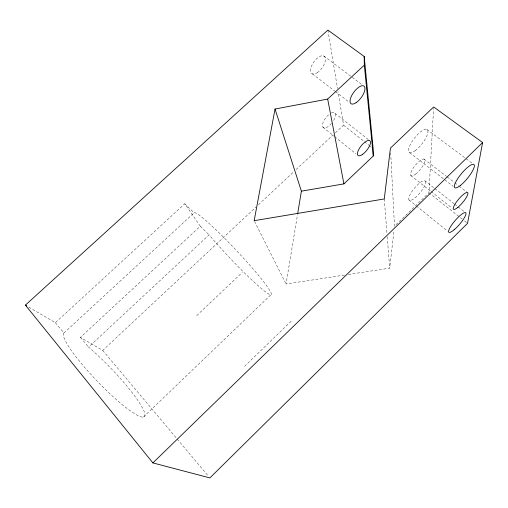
<?xml version="1.0" encoding="UTF-8"?>
<svg xmlns="http://www.w3.org/2000/svg" width="508" height="508" viewBox="0 0 508 508"><rect width="100%" height="100%" fill="white"/><g stroke="black" fill="none" stroke-linecap="round" stroke-linejoin="round"><path stroke-width="0.38" stroke-dasharray="2.54 1.91" d="M390.684 152.832L394.494 226.238L428.936 192.786L433.578 108.541M348.399 274.472L389.7 268.154L394.049 230.118M344.5 275.069L286.055 284.004L297.523 214.579M244.577 366.37L291.535 320.827M143.516 416.985L271.513 294.221M196.704 315.589L242.297 272.39M28.804 307.118L55.372 322.688L184.766 203.746L200.273 226.225L80.448 337.382L102.711 350.431L256.127 206.934M258.445 204.768L293.757 171.736M296.075 169.57L333.127 134.918M335.445 132.753L343.548 125.171L338.03 91.656M55.372 322.688L63.894 333.064A57.975 9.417 46.1 0 0 104.94 388.988A57.975 9.417 46.1 0 0 144.069 411.309A57.975 9.417 46.1 0 0 88.563 347.135L209.086 234.855A56.286 4.953 46.7 0 0 267.316 293.122A56.286 4.953 46.7 0 0 243.586 258.235A56.286 4.953 46.7 0 0 194.107 212.839L184.766 203.746M63.894 333.064L194.107 212.839M426.936 129.445L472.421 163.417M323.761 55.982L361.747 84.461M423.99 159.067L446.589 176.473M447.218 176.955L454.127 182.277M454.755 182.759L458.521 185.661M459.149 186.144L466.681 191.948M312.363 73.831L334.709 91.053M335.331 91.529L348.99 102.057M409.651 152.654L453.307 186.423M425.488 181.229A12.522 3.645 -50.1 0 1 414.769 198.063A12.522 3.645 -50.1 0 1 411.378 192.335A12.522 3.645 -50.1 0 1 425.488 181.229L434.194 188.062M434.81 188.551L454.082 203.683M454.704 204.172L464.026 211.499M334.931 113.227L368.294 139.516M410.762 175.476L430.511 191.071M431.127 191.56L452.114 208.134M343.548 125.171L363.899 141.287M364.515 141.776L368.833 145.193M369.456 145.682L371.304 147.149M428.936 192.786L462.032 218.992M464.483 220.936L467.544 223.361M323.044 127.286L334.023 136.138M334.632 136.633L355.987 153.848M409.004 199.962L415.728 205.403M416.338 205.899L447.523 231.115M200.273 226.225L209.086 234.855M102.711 350.431L176.721 438.455M177.229 439.058L208.363 476.091M80.448 337.382L88.563 347.135M254.514 221.386L286.055 284.004M327.895 30.086L337.515 88.538M384.27 198.946L386.982 233.547M387.229 236.696L389.7 268.154M331.368 112.992A9.239 4.007 -52.2 0 1 332.975 121.495M331.54 123.393A9.239 4.007 -52.2 0 1 322.536 126.174A9.239 4.007 -52.2 0 1 329.711 113.944M415.639 174.111A10.611 3.264 -50.8 0 0 424.663 159.595A10.611 3.264 -50.8 0 0 412.756 168.777A10.611 3.264 -50.8 0 0 415.639 174.111M415.106 150.698A14.522 4.724 -51.7 0 0 427.768 130.391A14.522 4.724 -51.7 0 0 411.772 141.961A14.522 4.724 -51.7 0 0 415.106 150.698M317.214 72.739A10.624 5.093 -54.8 0 0 324.771 56.864A10.624 5.093 -54.8 0 0 312.02 65.037A10.624 5.093 -54.8 0 0 317.214 72.739"/><path stroke-width="0.76" d="M297.656 213.798L301.39 191.173L275.038 109.029L327.673 99.06L364.325 65.132L364.192 56.471L327.895 30.086L25.4 305.124L152.895 462.909L209.893 477.914L467.544 223.361L482.6 142.538L433.667 106.966L390.436 148.095L384.27 198.946L254.159 220.682L275.038 109.029M152.895 462.909L482.6 142.538M301.39 191.173L343.91 183.883L373.297 155.981L373.151 148.615L364.192 56.471M25.4 305.124L26.765 305.924M327.673 99.06L343.91 183.883M364.325 65.132L373.297 155.981M356.178 102.622A10.954 4.591 -53.5 0 0 364.547 86.69A10.954 4.591 -53.5 0 0 351.777 95.402A10.954 4.591 -53.5 0 0 356.178 102.622M362.731 154.28A9.493 3.581 -51.3 0 0 370.148 140.976A9.493 3.581 -51.3 0 0 358.985 149.085A9.493 3.581 -51.3 0 0 362.731 154.28M457.911 207.34A10.954 2.623 -49.8 0 0 467.849 192.856A10.954 2.623 -49.8 0 0 455.987 202.641A10.954 2.623 -49.8 0 0 457.911 207.34M454.165 229.743A12.897 2.915 -49.2 0 0 465.893 212.96A12.897 2.915 -49.2 0 0 451.822 224.758A12.897 2.915 -49.2 0 0 454.165 229.743M460.337 185.496A15.024 3.81 -50.4 0 0 474.313 165.164A15.024 3.81 -50.4 0 0 458.438 177.609A15.024 3.81 -50.4 0 0 460.337 185.496"/></g></svg>
